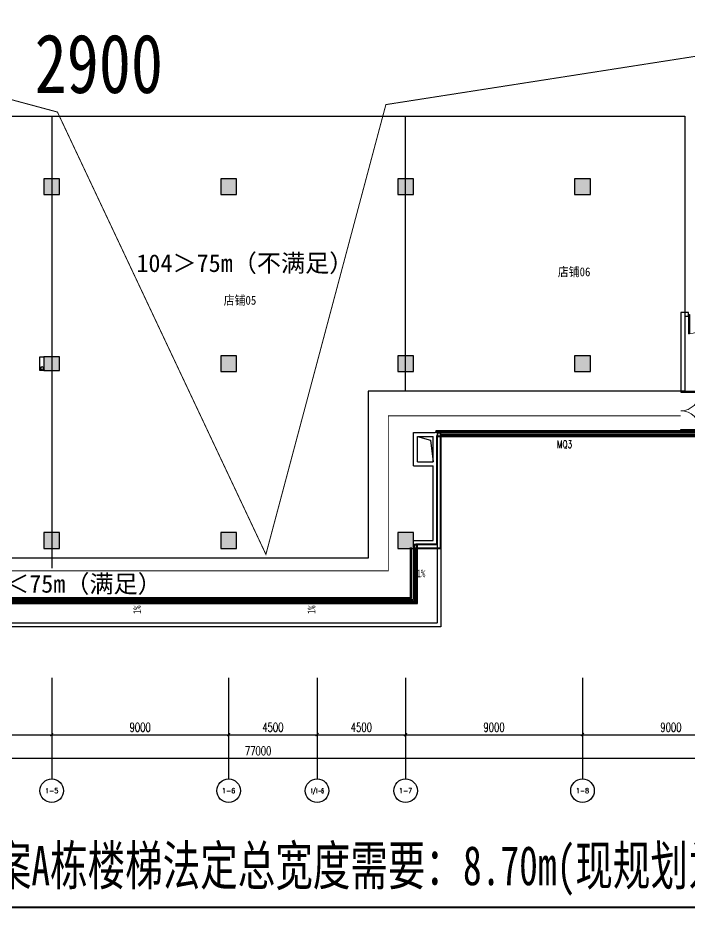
# Model space of a CAD drawing. Header units: millimetres. Extents: x 2508758 to 2608101, y 258149 to 386457.
# Drawn here: x 2544876 to 2579030, y 258149 to 303460 of the extents above; entities that cross this region are included whole.
import ezdxf
from ezdxf.enums import TextEntityAlignment as Align

# ---------------------------------------------------------------- set-up
doc = ezdxf.new("R2010")
doc.units = ezdxf.units.MM
doc.header["$MEASUREMENT"] = 0
doc.linetypes.add('_DASH', pattern=[0.6, 0.4, -0.2])
doc.linetypes.add('DASH', pattern=[0.35, 0.25, -0.1])
doc.layers.get('0').update_dxf_attribs({"linetype": 'CONTINUOUS'})
doc.layers.get('Defpoints').update_dxf_attribs({"linetype": 'CONTINUOUS'})
for name, color, linetype in [('0-商铺线', 2, 'CONTINUOUS'), ('AXIS', 3, 'CONTINUOUS'), ('COLUMN', 255, 'CONTINUOUS'), ('DIM_SYMB', 3, 'CONTINUOUS'), ('PUB_HATCH', 251, 'CONTINUOUS'), ('RAIL', 163, 'CONTINUOUS'), ('STAIR', 2, 'CONTINUOUS'), ('WALL', 255, 'CONTINUOUS'), ('WINDOW', 4, 'CONTINUOUS'), ('栏杆', 212, 'CONTINUOUS'), ('索引', 1, 'CONTINUOUS'), ('门窗', 40, 'CONTINUOUS')]:
    doc.layers.add(name, color=color, linetype=linetype)
doc.layers.add('fire', color=1, linetype='CONTINUOUS', lineweight=5)
doc.styles.add('_TCH_AXIS', font='COMPLEX', dxfattribs={"bigfont": 'GBCBIG'})
doc.styles.add('_TCH_DIM', font='', dxfattribs={"width": 0.8})
doc.styles.add('_TCH_SPACE', font='SIMPLEX', dxfattribs={"height": 5, "bigfont": 'GBCBIG'})
doc.styles.add('DIM_FONT', font='SIMPLEX', dxfattribs={"width": 0.7, "bigfont": 'GBCBIG'})
doc.styles.add('STYLE2', font='', dxfattribs={"width": 0.8, "height": 800})
doc.styles.add('TK-TITLE', font='simhei.ttf', dxfattribs={"height": 350})
doc.styles.add('黑体', font='simhei.ttf', dxfattribs={"width": 0.7})
doc.styles.get('_TCH_DIM').set_extended_font_data('SimSun')
doc.styles.get('STYLE2').set_extended_font_data('SimSun')
doc.dimstyles.new('_TCH_ARCH&&150', dxfattribs={"dimscale": 1.5, "dimtxt": 300, "dimasz": 100, "dimexe": 250, "dimexo": 300, "dimgap": 100, "dimtad": 1, "dimdec": 0, "dimzin": 0, "dimdsep": 46, "dimtxsty": 'DIM_FONT', "dimblk": 'ARCHTICK', "dimcen": 0.09, "dimclrt": 7, "dimazin": 2, "dimtfac": 1, "dimtdec": 0, "dimtix": 1, "dimtmove": 2, "dimatfit": 3, "dimfxl": 1, "dimtolj": 1, "dimtzin": 0, "dimarcsym": 0})

# ---------------------------------------------------------------- blocks, each defined once
blk = doc.blocks.new('_ArchTick')
at = {"color": 0, "linetype": 'ByBlock', "const_width": 0.4}
blk.add_lwpolyline([(-0.5, -0.5), (0.5, 0.5)], dxfattribs=at)
blk = doc.blocks.new('*D53')
at = {"layer": 'AXIS', "color": 0, "lineweight": -2, "transparency": 16777216}
for p, q in [((2537601, 269424), (2537601, 266604)), ((2546601, 269424), (2546601, 266604)), ((2537601, 266979), (2546601, 266979))]:
    blk.add_line(p, q, dxfattribs=at)
at = {"layer": 'Defpoints', "color": 0, "transparency": 16777216}
for p in [(2537601, 269874), (2546601, 269874), (2546601, 266979)]:
    blk.add_point(p, dxfattribs=at)
at = {"layer": 'AXIS', "color": 0, "lineweight": -2, "transparency": 16777216, "xscale": 150, "yscale": 150, "zscale": 150, "rotation": 180}
blk.add_blockref('_ArchTick', (2537601, 266979), dxfattribs=at)
at = {"layer": 'AXIS', "color": 0, "lineweight": -2, "transparency": 16777216, "xscale": 150, "yscale": 150, "zscale": 150}
blk.add_blockref('_ArchTick', (2546601, 266979), dxfattribs=at)
at = {"layer": 'AXIS', "color": 7, "transparency": 16777216, "insert": (2542101, 267354), "char_height": 450, "attachment_point": 5, "style": 'DIM_FONT'}
blk.add_mtext('\\A1;9000', dxfattribs=at)
blk = doc.blocks.new('*D54')
at = {"layer": 'AXIS', "color": 0, "lineweight": -2, "transparency": 16777216}
for p, q in [((2546601, 269424), (2546601, 266604)), ((2555601, 269424), (2555601, 266604)), ((2546601, 266979), (2555601, 266979))]:
    blk.add_line(p, q, dxfattribs=at)
at = {"layer": 'Defpoints', "color": 0, "transparency": 16777216}
for p in [(2546601, 269874), (2555601, 269874), (2555601, 266979)]:
    blk.add_point(p, dxfattribs=at)
at = {"layer": 'AXIS', "color": 0, "lineweight": -2, "transparency": 16777216, "xscale": 150, "yscale": 150, "zscale": 150, "rotation": 180}
blk.add_blockref('_ArchTick', (2546601, 266979), dxfattribs=at)
at = {"layer": 'AXIS', "color": 0, "lineweight": -2, "transparency": 16777216, "xscale": 150, "yscale": 150, "zscale": 150}
blk.add_blockref('_ArchTick', (2555601, 266979), dxfattribs=at)
at = {"layer": 'AXIS', "color": 7, "transparency": 16777216, "insert": (2551101, 267354), "char_height": 450, "attachment_point": 5, "style": 'DIM_FONT'}
blk.add_mtext('\\A1;9000', dxfattribs=at)
blk = doc.blocks.new('*D55')
at = {"layer": 'AXIS', "color": 0, "lineweight": -2, "transparency": 16777216}
for p, q in [((2555601, 269424), (2555601, 266604)), ((2560101, 269424), (2560101, 266604)), ((2555601, 266979), (2560101, 266979))]:
    blk.add_line(p, q, dxfattribs=at)
at = {"layer": 'Defpoints', "color": 0, "transparency": 16777216}
for p in [(2555601, 269874), (2560101, 269874), (2560101, 266979)]:
    blk.add_point(p, dxfattribs=at)
at = {"layer": 'AXIS', "color": 0, "lineweight": -2, "transparency": 16777216, "xscale": 150, "yscale": 150, "zscale": 150, "rotation": 180}
blk.add_blockref('_ArchTick', (2555601, 266979), dxfattribs=at)
at = {"layer": 'AXIS', "color": 0, "lineweight": -2, "transparency": 16777216, "xscale": 150, "yscale": 150, "zscale": 150}
blk.add_blockref('_ArchTick', (2560101, 266979), dxfattribs=at)
at = {"layer": 'AXIS', "color": 7, "transparency": 16777216, "insert": (2557851, 267354), "char_height": 450, "attachment_point": 5, "style": 'DIM_FONT'}
blk.add_mtext('\\A1;4500', dxfattribs=at)
blk = doc.blocks.new('*D56')
at = {"layer": 'AXIS', "color": 0, "lineweight": -2, "transparency": 16777216}
for p, q in [((2560101, 269424), (2560101, 266604)), ((2564601, 269424), (2564601, 266604)), ((2560101, 266979), (2564601, 266979))]:
    blk.add_line(p, q, dxfattribs=at)
at = {"layer": 'Defpoints', "color": 0, "transparency": 16777216}
for p in [(2560101, 269874), (2564601, 269874), (2564601, 266979)]:
    blk.add_point(p, dxfattribs=at)
at = {"layer": 'AXIS', "color": 0, "lineweight": -2, "transparency": 16777216, "xscale": 150, "yscale": 150, "zscale": 150, "rotation": 180}
blk.add_blockref('_ArchTick', (2560101, 266979), dxfattribs=at)
at = {"layer": 'AXIS', "color": 0, "lineweight": -2, "transparency": 16777216, "xscale": 150, "yscale": 150, "zscale": 150}
blk.add_blockref('_ArchTick', (2564601, 266979), dxfattribs=at)
at = {"layer": 'AXIS', "color": 7, "transparency": 16777216, "insert": (2562351, 267354), "char_height": 450, "attachment_point": 5, "style": 'DIM_FONT'}
blk.add_mtext('\\A1;4500', dxfattribs=at)
blk = doc.blocks.new('*D57')
at = {"layer": 'AXIS', "color": 0, "lineweight": -2, "transparency": 16777216}
for p, q in [((2564601, 269424), (2564601, 266604)), ((2573601, 269424), (2573601, 266604)), ((2564601, 266979), (2573601, 266979))]:
    blk.add_line(p, q, dxfattribs=at)
at = {"layer": 'Defpoints', "color": 0, "transparency": 16777216}
for p in [(2564601, 269874), (2573601, 269874), (2573601, 266979)]:
    blk.add_point(p, dxfattribs=at)
at = {"layer": 'AXIS', "color": 0, "lineweight": -2, "transparency": 16777216, "xscale": 150, "yscale": 150, "zscale": 150, "rotation": 180}
blk.add_blockref('_ArchTick', (2564601, 266979), dxfattribs=at)
at = {"layer": 'AXIS', "color": 0, "lineweight": -2, "transparency": 16777216, "xscale": 150, "yscale": 150, "zscale": 150}
blk.add_blockref('_ArchTick', (2573601, 266979), dxfattribs=at)
at = {"layer": 'AXIS', "color": 7, "transparency": 16777216, "insert": (2569101, 267354), "char_height": 450, "attachment_point": 5, "style": 'DIM_FONT'}
blk.add_mtext('\\A1;9000', dxfattribs=at)
blk = doc.blocks.new('*D58')
at = {"layer": 'AXIS', "color": 0, "lineweight": -2, "transparency": 16777216}
for p, q in [((2573601, 269424), (2573601, 266604)), ((2582601, 269424), (2582601, 266604)), ((2573601, 266979), (2582601, 266979))]:
    blk.add_line(p, q, dxfattribs=at)
at = {"layer": 'Defpoints', "color": 0, "transparency": 16777216}
for p in [(2573601, 269874), (2582601, 269874), (2582601, 266979)]:
    blk.add_point(p, dxfattribs=at)
at = {"layer": 'AXIS', "color": 0, "lineweight": -2, "transparency": 16777216, "xscale": 150, "yscale": 150, "zscale": 150, "rotation": 180}
blk.add_blockref('_ArchTick', (2573601, 266979), dxfattribs=at)
at = {"layer": 'AXIS', "color": 0, "lineweight": -2, "transparency": 16777216, "xscale": 150, "yscale": 150, "zscale": 150}
blk.add_blockref('_ArchTick', (2582601, 266979), dxfattribs=at)
at = {"layer": 'AXIS', "color": 7, "transparency": 16777216, "insert": (2578101, 267354), "char_height": 450, "attachment_point": 5, "style": 'DIM_FONT'}
blk.add_mtext('\\A1;9000', dxfattribs=at)
blk = doc.blocks.new('*D63')
at = {"layer": 'AXIS', "color": 0, "lineweight": -2, "transparency": 16777216}
for p, q in [((2518601, 269424), (2518601, 265404)), ((2595601, 269424), (2595601, 265404)), ((2518601, 265779), (2595601, 265779))]:
    blk.add_line(p, q, dxfattribs=at)
at = {"layer": 'Defpoints', "color": 0, "transparency": 16777216}
for p in [(2518601, 269874), (2595601, 269874), (2595601, 265779)]:
    blk.add_point(p, dxfattribs=at)
at = {"layer": 'AXIS', "color": 0, "lineweight": -2, "transparency": 16777216, "xscale": 150, "yscale": 150, "zscale": 150, "rotation": 180}
blk.add_blockref('_ArchTick', (2518601, 265779), dxfattribs=at)
at = {"layer": 'AXIS', "color": 0, "lineweight": -2, "transparency": 16777216, "xscale": 150, "yscale": 150, "zscale": 150}
blk.add_blockref('_ArchTick', (2595601, 265779), dxfattribs=at)
at = {"layer": 'AXIS', "color": 7, "transparency": 16777216, "insert": (2557101, 266154), "char_height": 450, "attachment_point": 5, "style": 'DIM_FONT'}
blk.add_mtext('\\A1;77000', dxfattribs=at)
blk = doc.blocks.new('_FZH')
blk.add_lwpolyline([(-0.5, -0.5), (0.5, -0.5), (0.5, 0.5), (-0.5, 0.5)], close=True)
at = {"layer": 'PUB_HATCH'}
blk.add_solid([(-0.5, -0.5), (0.5, -0.5), (-0.5, 0.5), (0.5, 0.5)], dxfattribs=at)
blk = doc.blocks.new('$TCHSYS$WIN2D')
for p, q in [((-0.5, 0.5), (0.5, 0.5)), ((-0.5, 0.5), (-0.5, -0.5)), ((0.5, 0.5), (0.5, -0.5)), ((0.5, 0.1667), (-0.5, 0.1667)), ((0.5, -0.1667), (-0.5, -0.1667)), ((-0.5, -0.5), (0.5, -0.5))]:
    blk.add_line(p, q)
blk = doc.blocks.new('$DorLib2D$00000002')
for p, q in [((-0.5, 0), (-0.5, 0.4875)), ((-0.475, 0.4875), (-0.5, 0.4875)), ((-0.475, 0), (-0.475, 0.4875)), ((0.475, 0), (0.475, 0.4875)), ((0.475, 0.4875), (0.5, 0.4875)), ((0.5, 0), (0.5, 0.4875)), ((-0.5, 0), (-0.475, 0)), ((0.5, 0), (0.475, 0))]:
    blk.add_line(p, q)
at = {"lineweight": 13}
for centre, start, end in [((-0.4875, 0), 0, 88.53072), ((0.4875, 0), 91.46928, 180)]:
    blk.add_arc(centre, 0.4875, start, end, dxfattribs=at)

msp = doc.modelspace()

# ---------------------------------------------------------------- linework, layer by layer
at = {"layer": '0-商铺线'}
for p, q in [((2536701.5, 298460.5), (2564601.5, 298460.5)), ((2546601.5, 298460.5), (2546601.5, 275460.5))]:
    msp.add_line(p, q, dxfattribs=at)
msp.add_lwpolyline([(2564601.5, 298460.5), (2578801.5, 298460.5), (2578801.5, 284460.5), (2564601.5, 284460.5)], close=True, dxfattribs=at)
msp.add_lwpolyline([(2578601.5, 284460.5), (2562701.5, 284460.5), (2562701.5, 275960.5), (2536701.5, 275960.5)], dxfattribs=at)
at = {"layer": 'AXIS'}
for p, q in [((2546601.5, 269874.1), (2546601.5, 264728.9)), ((2555601.5, 269874.1), (2555601.5, 264728.9)), ((2560101.5, 269874.1), (2560101.5, 264728.9)), ((2564601.5, 269874.1), (2564601.5, 264728.9)), ((2573601.5, 269874.1), (2573601.5, 264728.9))]:
    msp.add_line(p, q, dxfattribs=at)
for centre in [(2546601.5, 264128.9), (2555601.5, 264128.9), (2560101.5, 264128.9), (2564601.5, 264128.9), (2573601.5, 264128.9)]:
    msp.add_circle(centre, 600, dxfattribs=at)
at = {"layer": 'DIM_SYMB'}
for points in [[(2565216.3, 274876.2, 0, 0, 0), (2565789.4, 274876.2, 120, 0, 0), (2566239.4, 274876.2, 0, 0, 0)], [(2551229.9, 273604.4, 0, 0, 0), (2551229.9, 272956.6, 120, 0, 0), (2551229.9, 272506.6, 0, 0, 0)], [(2560101.5, 273604.4, 0, 0, 0), (2560101.5, 272956.6, 120, 0, 0), (2560101.5, 272506.6, 0, 0, 0)]]:
    msp.add_lwpolyline(points, format="xyseb", dxfattribs=at)
at = {"layer": 'fire', "color": 1, "linetype": '_DASH', "ltscale": 1000, "const_width": 50}
msp.add_lwpolyline([(2521511.4, 284836.5), (2532734.4, 284607.8), (2535800.7, 298249.9), (2542601.5, 299819.1), (2546892.4, 298664.4), (2557496.6, 276155.5), (2563600.6, 299043.4), (2582015.2, 301917.1)], dxfattribs=at)
at = {"layer": 'fire', "color": 5, "linetype": '_DASH', "ltscale": 1000, "const_width": 50}
msp.add_lwpolyline([(2578601.5, 283210.7), (2563725.2, 283210.7), (2563725.2, 275311.9), (2535980.9, 275311.9), (2535755.4, 284240.1), (2521408.6, 284240.1)], dxfattribs=at)
at = {"layer": 'RAIL'}
for p, q in [((2566401.5, 282160.5), (2566401.5, 272460.5)), ((2566401.5, 272460.5), (2518401.5, 272460.5))]:
    msp.add_line(p, q, dxfattribs=at)
for points in [[(2566201.5, 282160.5), (2566401.5, 282160.5), (2566401.5, 282360.5), (2566201.5, 282360.5)], [(2566231.5, 282190.5), (2566371.5, 282190.5), (2566371.5, 282330.5), (2566231.5, 282330.5)], [(2565001.5, 276460.5), (2565201.5, 276460.5), (2565201.5, 276660.5), (2565001.5, 276660.5)], [(2565031.5, 276490.5), (2565171.5, 276490.5), (2565171.5, 276630.5), (2565031.5, 276630.5)]]:
    msp.add_lwpolyline(points, close=True, dxfattribs=at)
for points in [[(2565201.5, 276490.5), (2566371.5, 276490.5), (2566371.5, 282160.5)], [(2565201.5, 276460.5), (2566401.5, 276460.5), (2566401.5, 278160.5)]]:
    msp.add_lwpolyline(points, dxfattribs=at)
at = {"layer": 'STAIR', "linetype": 'DASH'}
for p, q in [((2566201.5, 280660.5), (2566201.5, 272660.5)), ((2566201.5, 272660.5), (2518601.5, 272660.5))]:
    msp.add_line(p, q, dxfattribs=at)
at = {"layer": 'STAIR'}
msp.add_lwpolyline([(2546251.5, 285510.5), (2546001.5, 285510.5), (2546001.5, 286210.5), (2546201.5, 286210.5)], dxfattribs=at)
msp.add_circle((2546109.7, 285635.5), 75, dxfattribs=at)
at = {"layer": 'WALL'}
for p, q in [((2578601.5, 288460.5), (2578601.5, 284460.5)), ((2578801.5, 288260.5), (2578801.5, 284460.5)), ((2578995.6, 288260.5), (2578801.5, 288260.5)), ((2565001.5, 282360.5), (2566101.5, 282360.5)), ((2565001.5, 280660.5), (2565001.5, 282360.5)), ((2566401.5, 282360.5), (2566101.5, 282360.5)), ((2566401.5, 282160.5), (2566401.5, 282360.5)), ((2565201.5, 282160.5), (2566001.5, 282160.5)), ((2565201.5, 280860.5), (2565201.5, 282160.5)), ((2566001.5, 280860.5), (2566001.5, 282160.5)), ((2566201.5, 282160.5), (2566401.5, 282160.5)), ((2566201.5, 280760.5), (2566201.5, 282160.5)), ((2565001.5, 280660.5), (2566001.5, 280660.5)), ((2565201.5, 280860.5), (2566001.5, 280860.5)), ((2566001.5, 276860.5), (2566001.5, 280660.5)), ((2566201.5, 276660.5), (2566201.5, 280760.5)), ((2565001.5, 276860.5), (2565101.5, 276860.5)), ((2565101.5, 276860.5), (2566001.5, 276860.5)), ((2565001.5, 276660.5), (2565001.5, 276460.5)), ((2565001.5, 276460.5), (2565201.5, 276460.5)), ((2565201.5, 276460.5), (2565201.5, 276660.5)), ((2565201.5, 276660.5), (2566201.5, 276660.5))]:
    msp.add_line(p, q, dxfattribs=at)
msp.add_lwpolyline([(2578995.6, 288260.5), (2578995.6, 288460.5), (2578601.5, 288460.5)], dxfattribs=at)
at = {"layer": 'WINDOW'}
for p, q in [((2565001.5, 273860.5), (2565001.5, 276460.5)), ((2565001.5, 276460.5), (2565201.5, 276460.5)), ((2565068.2, 273793.8), (2565068.2, 276460.5)), ((2565134.8, 273727.1), (2565134.8, 276460.5)), ((2565201.5, 273660.5), (2565201.5, 276460.5)), ((2526106.5, 273860.5), (2565001.5, 273860.5)), ((2526106.5, 273793.8), (2565068.2, 273793.8)), ((2526106.5, 273727.1), (2565134.8, 273727.1)), ((2526106.5, 273660.5), (2565201.5, 273660.5))]:
    msp.add_line(p, q, dxfattribs=at)
at = {"layer": '栏杆'}
for p, q in [((2565201.5, 282160.5), (2565870.3, 281974.1)), ((2565870.3, 281974.1), (2566001.5, 280860.5))]:
    msp.add_line(p, q, dxfattribs=at)
for points in [[(2566151.5, 282360.5), (2566151.5, 282460.5), (2591901.5, 282460.5), (2591901.5, 286260.5)], [(2566201.5, 282360.5), (2566201.5, 282410.5), (2591951.5, 282410.5), (2591951.5, 286260.5)], [(2519851.5, 285460.5), (2519851.5, 273910.5), (2564901.5, 273910.5), (2564901.5, 276510.5)], [(2519901.5, 285460.5), (2519901.5, 273960.5), (2564851.5, 273960.5), (2564851.5, 276510.5)]]:
    msp.add_lwpolyline(points, dxfattribs=at)
at = {"layer": '索引', "const_width": 100}
for points in [[(2546601.5, 330818.4), (2546601.7, 303860.4), (2578979.8, 303860.4), (2582201.5, 306260.5), (2589272.2, 306260.5), (2589272.2, 303860.4), (2594289, 303860.4), (2594304.2, 298760.5), (2599681.5, 298760.5), (2599681.5, 290743.5), (2594251.5, 290743.5), (2594251.5, 294460.5), (2592201.5, 294460.5), (2592187.3, 282160.5), (2566201.5, 282160.5), (2566201.5, 276660.5), (2565171.5, 276660.5), (2565171.5, 273727.1), (2519601.5, 273727.1)], [(2526106.5, 273660.5), (2536334.3, 258199.1), (2587208, 258199.1)]]:
    msp.add_lwpolyline(points, dxfattribs=at)

# ---------------------------------------------------------------- block references
at = {"layer": 'COLUMN', "xscale": 800}
for p, yscale, zscale in [((2546601.5, 294860.5), 800, 800), ((2555601.5, 294860.5), 800, 800), ((2564601.5, 294860.5), 800, 800), ((2573601.5, 294860.5), 800, 800), ((2546601.5, 285860.5), 700, 700), ((2555601.5, 285860.5), 800, 800), ((2564601.5, 285860.5), 800, 800), ((2573601.5, 285860.5), 800, 800), ((2546601.5, 276860.5), 800, 800), ((2555601.5, 276860.5), 800, 800), ((2564601.5, 276860.5), 800, 800)]:
    msp.add_blockref('_FZH', p, dxfattribs=dict(at, yscale=yscale, zscale=zscale))
at = {"layer": 'WINDOW'}
for name, p, xscale, yscale, zscale, rotation in [('$DorLib2D$00000002', (2579995.6, 288360.5), -2000, 2000, 2000, 180), ('$DorLib2D$00000002', (2578601.5, 283460.5), -2000, 2000, 2000, 270), ('$TCHSYS$WIN2D', (2572901.5, 282260.5), -13000, -200, -13000, 359.9999999999991)]:
    msp.add_blockref(name, p, dxfattribs=dict(at, xscale=xscale, yscale=yscale, zscale=zscale, rotation=rotation))

# ---------------------------------------------------------------- texts
at = {"layer": '0-商铺线', "char_height": 450, "attachment_point": 1, "style": '黑体'}
for s, insert in [('{\\W0.9;店铺06}', (2572350.1, 290758.1)), ('{\\W0.9;店铺05}', (2555352.1, 289308.9))]:
    msp.add_mtext_dynamic_manual_height_columns(s, width=3537.991, gutter_width=17.5, heights=[0], dxfattribs=dict(at, insert=insert))
at = {"layer": 'AXIS', "color": 7, "style": '_TCH_AXIS'}
for s, p, p2 in [('1-5', (2546265.2, 264000.5), (2546937.8, 264000.5)), ('1-6', (2555265.2, 264000.5), (2555937.8, 264000.5)), ('1-7', (2564265.2, 264000.5), (2564937.8, 264000.5)), ('1-8', (2573265.2, 264000.5), (2573937.8, 264000.5))]:
    msp.add_text(s, height=256.83, dxfattribs=at).set_placement(p, p2, align=Align.FIT)
at = {"layer": 'AXIS', "color": 7, "style": '_TCH_AXIS', "width": 0.65625}
msp.add_text('1/1-6', height=236.53, dxfattribs=at).set_placement((2559761.5, 264010.7), (2560441.5, 264010.7), align=Align.FIT)
at = {"layer": 'DIM_SYMB', "color": 7, "style": '_TCH_DIM', "width": 0.8}
msp.add_text('1%', height=398.73, dxfattribs=at).set_placement((2565175, 274990.5))
for p in [(2551145, 273118.4), (2560016.6, 273118.4)]:
    msp.add_text('1%', height=398.73, rotation=90, dxfattribs=at).set_placement(p)
at = {"layer": 'fire', "color": 1, "style": 'TK-TITLE'}
msp.add_text('104＞75m（不满足）', height=900, rotation=0.03514, dxfattribs=at).set_placement((2550908.1, 290524.2))
at = {"layer": 'fire', "color": 5, "style": 'TK-TITLE'}
msp.add_text('73.7m＜75m（满足）', height=900, rotation=0.03514, dxfattribs=at).set_placement((2541166.8, 274202.7))
at = {"layer": '索引', "linetype": 'DASH', "style": 'STYLE2', "width": 0.8}
msp.add_text('2900', height=3000, dxfattribs=at).set_placement((2545732.3, 299633.8))
at = {"layer": '索引', "style": '黑体', "width": 0.7}
msp.add_text('变更方案A栋楼梯法定总宽度需要：8.70m(现规划为：10.5m)', height=2000, dxfattribs=at).set_placement((2537926.8, 259319.5))
at = {"layer": '门窗', "style": '_TCH_SPACE', "width": 0.705882}
msp.add_text('MQ3', height=382.5, dxfattribs=at).set_placement((2572309.2, 281567.1))

# ---------------------------------------------------------------- dimensions: what is measured, and where the dimension line sits
at = {"layer": 'AXIS'}
for p1, p2, distance, picture, middle in [((2518601.5, 269874.1), (2595601.5, 269874.1), -4095.2, '*D63', (2557101.5, 266153.9)), ((2537601.5, 269874.1), (2546601.5, 269874.1), -2895.2, '*D53', (2542101.5, 267353.9)), ((2546601.5, 269874.1), (2555601.5, 269874.1), -2895.2, '*D54', (2551101.5, 267353.9)), ((2555601.5, 269874.1), (2560101.5, 269874.1), -2895.2, '*D55', (2557851.5, 267353.9)), ((2560101.5, 269874.1), (2564601.5, 269874.1), -2895.2, '*D56', (2562351.5, 267353.9)), ((2564601.5, 269874.1), (2573601.5, 269874.1), -2895.2, '*D57', (2569101.5, 267353.9)), ((2573601.5, 269874.1), (2582601.5, 269874.1), -2895.2, '*D58', (2578101.5, 267353.9))]:
    dim = msp.add_aligned_dim(p1=p1, p2=p2, distance=distance, dimstyle='_TCH_ARCH&&150', dxfattribs=at)
    dim.commit()
    dim.dimension.update_dxf_attribs({"geometry": picture, "text_midpoint": middle})

doc.saveas('drawing.dxf')
